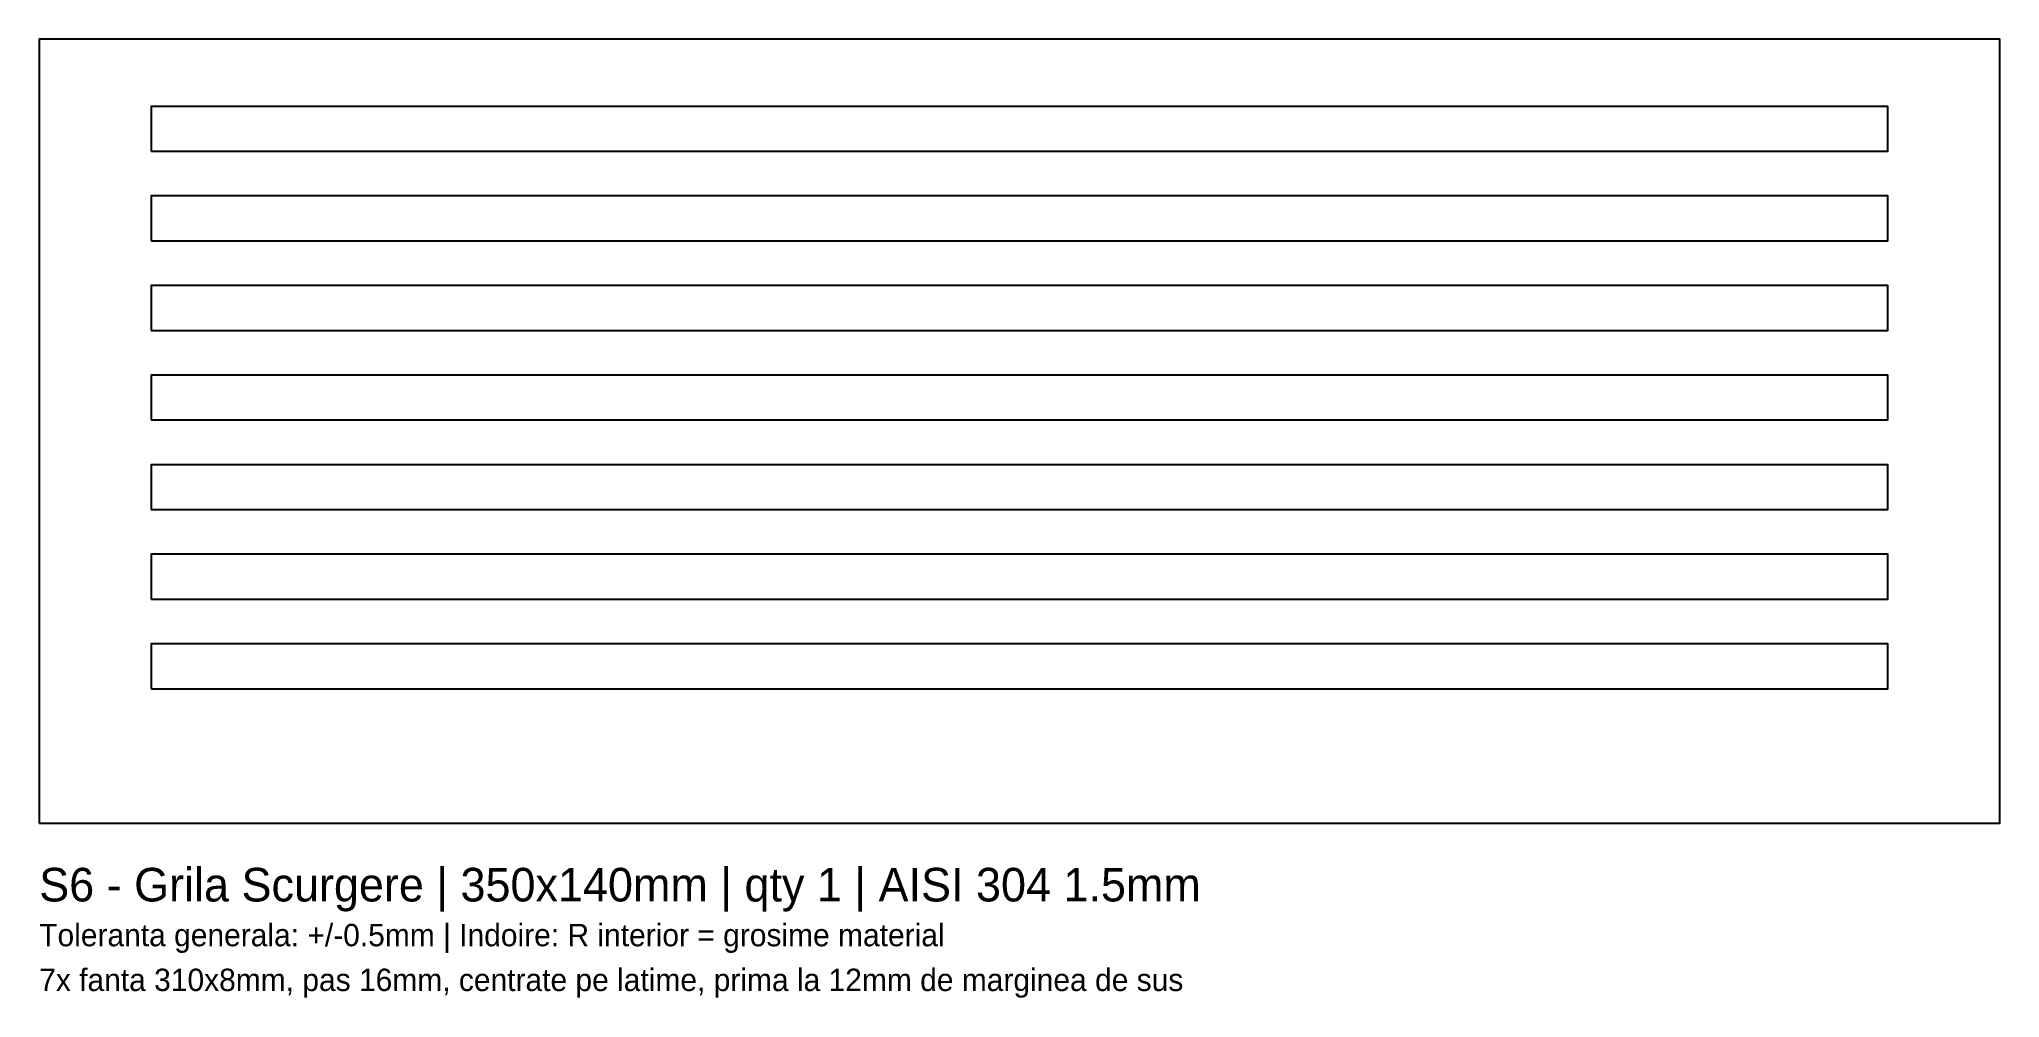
# Model space of a CAD drawing. Header units: metres. Extents: x 0 to 350, y -31 to 140.
import ezdxf

# ---------------------------------------------------------------- set-up
doc = ezdxf.new("R2010")
doc.units = ezdxf.units.M
doc.layers.add('ANNOTATION', color=3, linetype='Continuous')
doc.layers.add('CUT', color=5, linetype='Continuous')

msp = doc.modelspace()

# ---------------------------------------------------------------- linework, layer by layer
at = {"layer": 'CUT'}
for points in [[(0, 0), (350, 0), (350, 140), (0, 140)], [(20, 120), (330, 120), (330, 128), (20, 128)], [(20, 104), (330, 104), (330, 112), (20, 112)], [(20, 88), (330, 88), (330, 96), (20, 96)], [(20, 72), (330, 72), (330, 80), (20, 80)], [(20, 56), (330, 56), (330, 64), (20, 64)], [(20, 40), (330, 40), (330, 48), (20, 48)], [(20, 24), (330, 24), (330, 32), (20, 32)]]:
    msp.add_lwpolyline(points, close=True, dxfattribs=at)

# ---------------------------------------------------------------- texts
at = {"layer": 'ANNOTATION'}
for s, height, p in [('S6 - Grila Scurgere | 350x140mm | qty 1 | AISI 304 1.5mm', 6, (0, -14)), ('Toleranta generala: +/-0.5mm | Indoire: R interior = grosime material', 4, (0, -22)), ('7x fanta 310x8mm, pas 16mm, centrate pe latime, prima la 12mm de marginea de sus', 4, (0, -30))]:
    msp.add_text(s, height=height, dxfattribs=at).set_placement(p)

doc.saveas('drawing.dxf')
